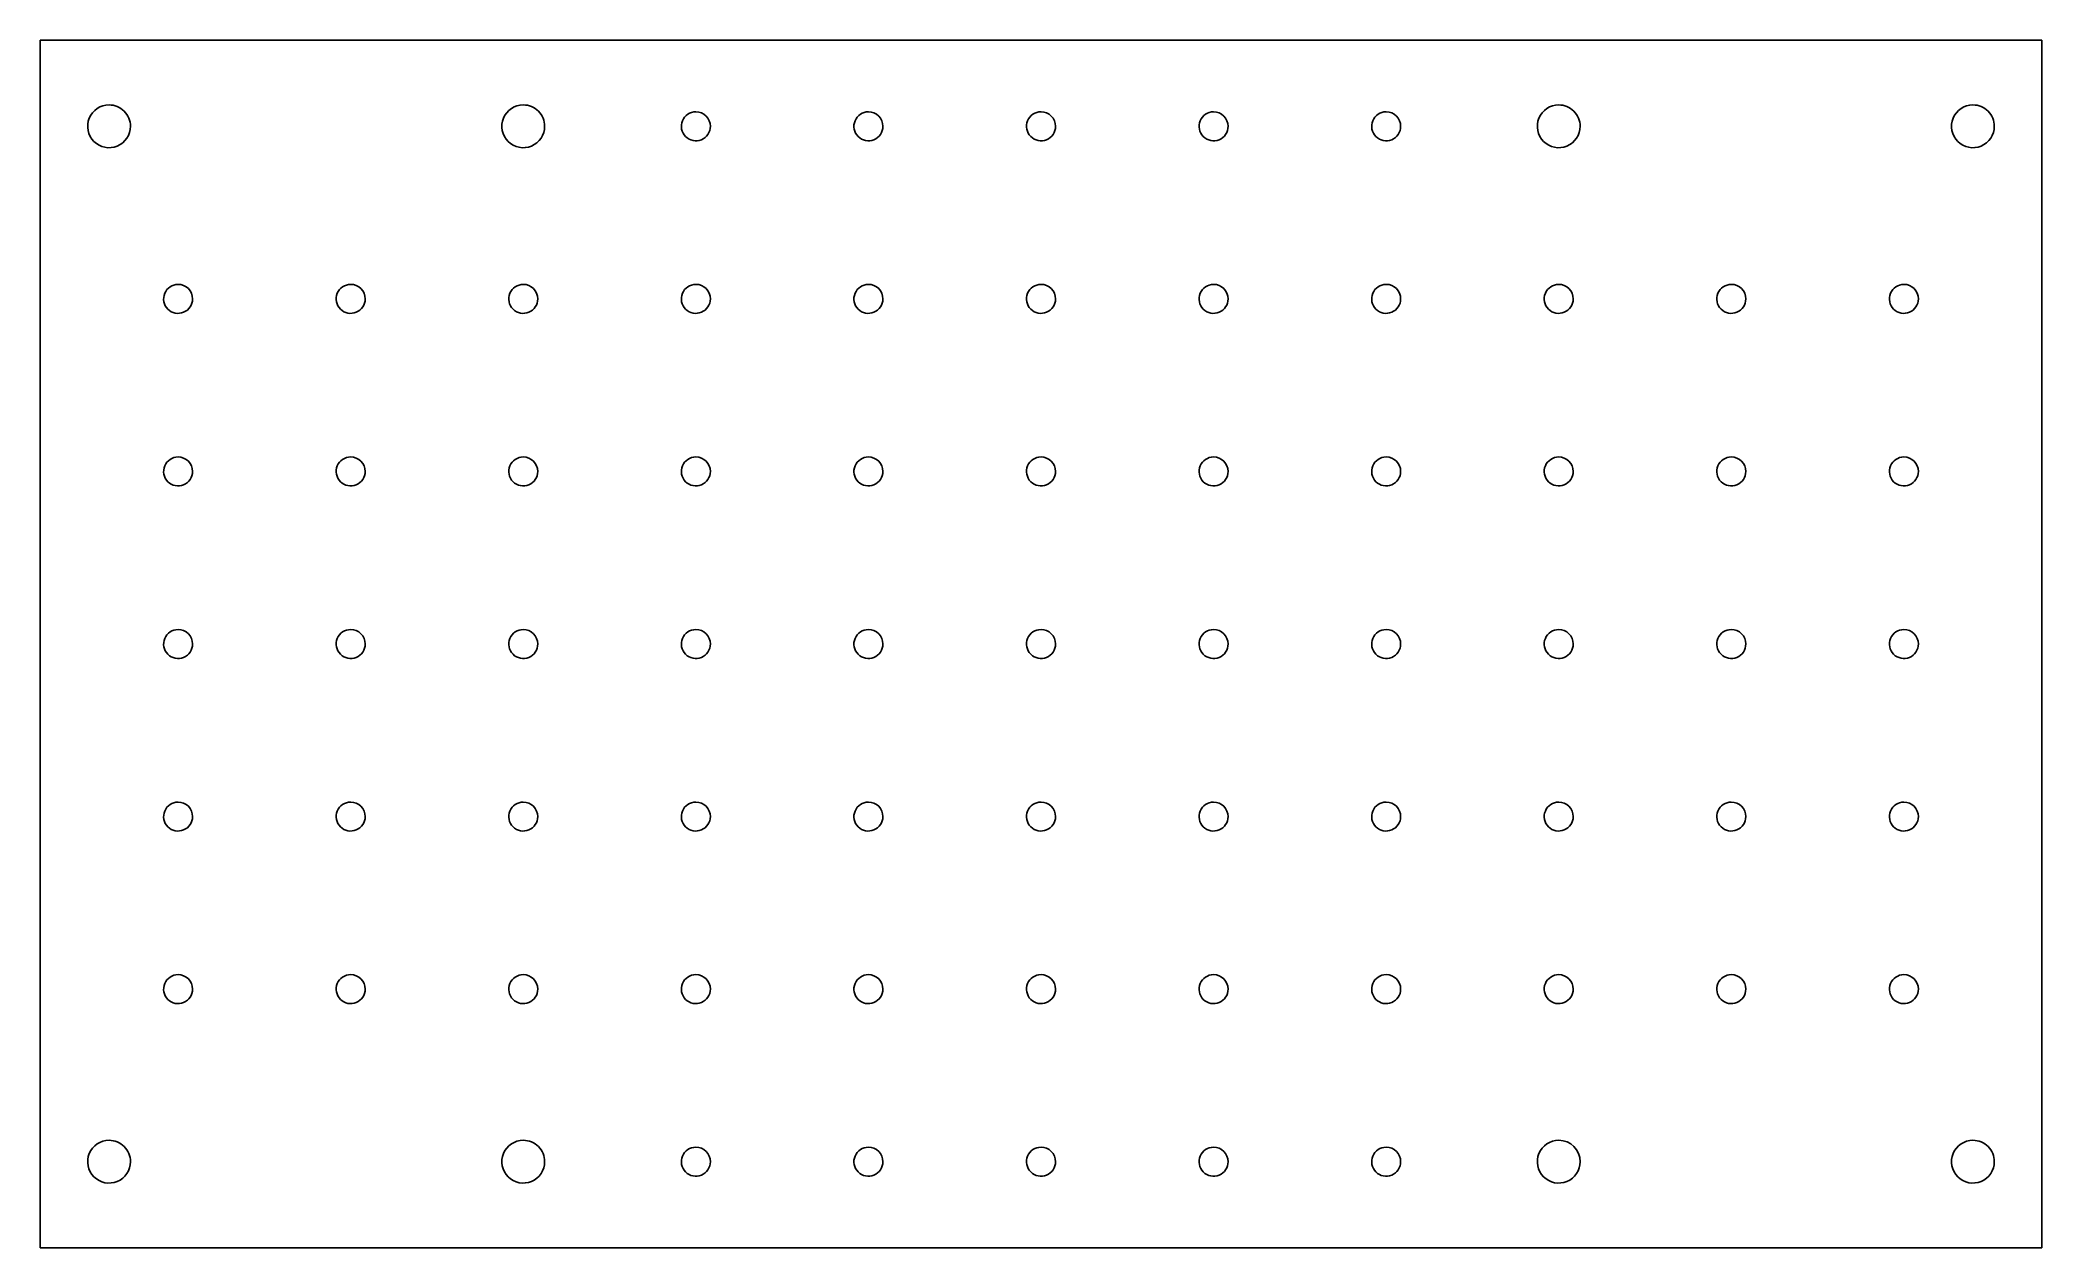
# Model space of a CAD drawing. Extents: x 130 to 420, y 163 to 338.
import ezdxf

# ---------------------------------------------------------------- set-up
doc = ezdxf.new("R2010")
doc.units = 0
doc.layers.add('Decoupe_Ver._4', color=7, linetype='CONTINUOUS')

msp = doc.modelspace()

# ---------------------------------------------------------------- linework, layer by layer
at = {"layer": 'Decoupe_Ver._4', "color": 5}
for p, q in [((130.199997, 337.699983), (420.199992, 337.699983)), ((130.199997, 162.699987), (130.199997, 337.699983)), ((420.199992, 337.699983), (420.199992, 162.699987)), ((420.199992, 162.699987), (130.199997, 162.699987))]:
    msp.add_line(p, q, dxfattribs=at)
at = {"layer": 'Decoupe_Ver._4', "color": 1}
for p, q in [((140.199997, 328.299984), (140.199997, 328.299984)), ((200.199996, 328.299984), (200.199996, 328.299984)), ((350.199973, 328.299984), (350.199973, 328.299984)), ((410.199962, 328.299984), (410.199962, 328.299984)), ((225.199995, 327.299983), (225.199995, 327.299983)), ((250.199995, 327.299983), (250.199995, 327.299983)), ((275.199995, 327.299983), (275.199995, 327.299983)), ((300.199994, 327.299983), (300.199994, 327.299983)), ((325.199974, 327.299983), (325.199974, 327.299983)), ((150.199997, 302.299984), (150.199997, 302.299984)), ((175.199996, 302.299984), (175.199996, 302.299984)), ((200.199996, 302.299984), (200.199996, 302.299984)), ((225.199999, 302.299984), (225.199999, 302.299984)), ((250.199995, 302.299984), (250.199995, 302.299984)), ((275.199995, 302.299984), (275.199995, 302.299984)), ((300.199994, 302.299984), (300.199994, 302.299984)), ((325.199974, 302.299984), (325.199974, 302.299984)), ((350.199973, 302.299984), (350.199973, 302.299984)), ((375.200013, 302.299984), (375.200013, 302.299984)), ((400.200012, 302.299984), (400.200012, 302.299984)), ((150.199995, 277.299984), (150.199995, 277.299984)), ((175.199995, 277.299984), (175.199995, 277.299984)), ((200.199994, 277.299984), (200.199994, 277.299984)), ((225.199999, 277.299984), (225.199999, 277.299984)), ((250.199995, 277.299984), (250.199995, 277.299984)), ((275.199995, 277.299984), (275.199995, 277.299984)), ((300.199994, 277.299984), (300.199994, 277.299984)), ((325.199974, 277.299984), (325.199974, 277.299984)), ((350.199973, 277.299984), (350.199973, 277.299984)), ((375.200013, 277.299984), (375.200013, 277.299984)), ((400.200012, 277.299984), (400.200012, 277.299984)), ((150.199995, 252.299985), (150.199995, 252.299985)), ((175.199995, 252.299985), (175.199995, 252.299985)), ((200.199994, 252.299985), (200.199994, 252.299985)), ((225.199995, 252.299985), (225.199995, 252.299985)), ((250.199995, 252.299985), (250.199995, 252.299985)), ((275.199995, 252.299985), (275.199995, 252.299985)), ((300.199994, 252.299985), (300.199994, 252.299985)), ((325.199974, 252.299985), (325.199974, 252.299985)), ((350.199973, 252.299985), (350.199973, 252.299985)), ((375.200013, 252.299985), (375.200013, 252.299985)), ((400.200012, 252.299985), (400.200012, 252.299985)), ((150.199997, 227.299985), (150.199997, 227.299985)), ((175.199995, 227.299985), (175.199995, 227.299985)), ((200.199994, 227.299985), (200.199994, 227.299985)), ((225.199995, 227.299985), (225.199995, 227.299985)), ((250.199995, 227.299985), (250.199995, 227.299985)), ((275.199995, 227.299985), (275.199995, 227.299985)), ((300.199994, 227.299985), (300.199994, 227.299985)), ((325.199974, 227.299985), (325.199974, 227.299985)), ((350.199973, 227.299985), (350.199973, 227.299985)), ((375.200013, 227.299985), (375.200013, 227.299985)), ((400.200012, 227.299985), (400.200012, 227.299985)), ((150.199999, 202.299986), (150.199999, 202.299986)), ((175.199999, 202.299986), (175.199999, 202.299986)), ((200.199998, 202.299986), (200.199998, 202.299986)), ((225.199999, 202.299986), (225.199999, 202.299986)), ((250.199995, 202.299986), (250.199995, 202.299986)), ((275.199995, 202.299986), (275.199995, 202.299986)), ((300.199994, 202.299986), (300.199994, 202.299986)), ((325.199974, 202.299986), (325.199974, 202.299986)), ((350.199973, 202.299986), (350.199973, 202.299986)), ((375.200013, 202.299986), (375.200013, 202.299986)), ((400.200012, 202.299986), (400.200012, 202.299986)), ((140.199997, 178.299987), (140.199997, 178.299987)), ((200.199998, 178.299987), (200.199998, 178.299987)), ((225.199999, 177.299986), (225.199999, 177.299986)), ((250.199995, 177.299986), (250.199995, 177.299986)), ((275.199995, 177.299986), (275.199995, 177.299986)), ((300.199994, 177.299986), (300.199994, 177.299986)), ((325.199974, 177.299986), (325.199974, 177.299986)), ((350.199993, 178.299987), (350.199993, 178.299987)), ((410.199992, 178.299987), (410.199992, 178.299987))]:
    msp.add_line(p, q, dxfattribs=at)
for points in [[(140.199997, 328.299984), (138.946164, 328.299984), (137.815791, 327.544693), (137.33597, 326.386302)], [(142.392029, 327.392015), (141.810666, 327.973378), (141.022168, 328.299984), (140.199997, 328.299984)], [(200.199996, 328.299984), (198.946163, 328.299984), (197.81579, 327.544693), (197.335969, 326.386302)], [(202.392027, 327.392015), (201.810665, 327.973378), (201.022167, 328.299984), (200.199996, 328.299984)], [(350.199973, 328.299984), (348.94614, 328.299984), (347.815767, 327.544693), (347.335946, 326.386302)], [(352.392004, 327.392015), (351.810642, 327.973378), (351.022144, 328.299984), (350.199973, 328.299984)], [(410.199962, 328.299984), (408.946129, 328.299984), (407.815756, 327.544693), (407.335935, 326.386302)], [(412.391993, 327.392015), (411.81063, 327.973378), (411.022133, 328.299984), (410.199962, 328.299984)], [(137.33597, 326.386302), (136.856149, 325.227912), (137.121372, 323.894546), (138.007966, 323.007952)], [(141.386316, 322.335956), (142.544707, 322.815778), (143.299998, 323.94615), (143.299998, 325.199984)], [(143.299998, 325.199984), (143.299998, 326.022155), (142.973391, 326.810652), (142.392029, 327.392015)], [(197.335969, 326.386302), (196.856148, 325.227912), (197.121371, 323.894546), (198.007965, 323.007952)], [(201.386315, 322.335956), (202.544706, 322.815778), (203.299997, 323.94615), (203.299997, 325.199984)], [(203.299997, 325.199984), (203.299997, 326.022155), (202.97339, 326.810652), (202.392027, 327.392015)], [(223.259849, 326.003619), (222.934809, 325.218902), (223.114476, 324.315655), (223.715071, 323.715059)], [(225.199995, 327.299983), (224.350625, 327.299983), (223.584889, 326.788335), (223.259849, 326.003619)], [(226.68492, 326.684908), (226.291093, 327.078734), (225.75695, 327.299983), (225.199995, 327.299983)], [(226.003631, 323.259837), (226.788347, 323.584877), (227.299995, 324.350613), (227.299995, 325.199984)], [(227.299995, 325.199984), (227.299995, 325.756938), (227.078746, 326.291081), (226.68492, 326.684908)], [(248.259848, 326.003619), (247.934808, 325.218902), (248.114475, 324.315655), (248.715071, 323.715059)], [(250.199995, 327.299983), (249.350624, 327.299983), (248.584888, 326.788335), (248.259848, 326.003619)], [(251.684919, 326.684908), (251.291093, 327.078734), (250.75695, 327.299983), (250.199995, 327.299983)], [(251.00363, 323.259837), (251.788346, 323.584877), (252.299995, 324.350613), (252.299995, 325.199984)], [(252.299995, 325.199984), (252.299995, 325.756938), (252.078746, 326.291081), (251.684919, 326.684908)], [(273.259848, 326.003619), (272.934808, 325.218902), (273.114475, 324.315655), (273.71507, 323.715059)], [(275.199995, 327.299983), (274.350624, 327.299983), (273.584888, 326.788335), (273.259848, 326.003619)], [(276.684919, 326.684908), (276.291092, 327.078734), (275.756949, 327.299983), (275.199995, 327.299983)], [(276.00363, 323.259837), (276.788346, 323.584877), (277.299994, 324.350613), (277.299994, 325.199984)], [(277.299994, 325.199984), (277.299994, 325.756938), (277.078745, 326.291081), (276.684919, 326.684908)], [(298.259847, 326.003619), (297.934807, 325.218902), (298.114474, 324.315655), (298.71507, 323.715059)], [(300.199994, 327.299983), (299.350623, 327.299983), (298.584887, 326.788335), (298.259847, 326.003619)], [(301.684918, 326.684908), (301.291092, 327.078734), (300.756949, 327.299983), (300.199994, 327.299983)], [(301.003629, 323.259837), (301.788345, 323.584877), (302.299994, 324.350613), (302.299994, 325.199984)], [(302.299994, 325.199984), (302.299994, 325.756938), (302.078745, 326.291081), (301.684918, 326.684908)], [(323.259827, 326.003619), (322.934787, 325.218902), (323.114454, 324.315655), (323.715049, 323.715059)], [(325.199974, 327.299983), (324.350603, 327.299983), (323.584867, 326.788335), (323.259827, 326.003619)], [(326.684898, 326.684908), (326.291071, 327.078734), (325.756928, 327.299983), (325.199974, 327.299983)], [(326.003609, 323.259837), (326.788325, 323.584877), (327.299973, 324.350613), (327.299973, 325.199984)], [(327.299973, 325.199984), (327.299973, 325.756938), (327.078724, 326.291081), (326.684898, 326.684908)], [(347.335946, 326.386302), (346.856125, 325.227912), (347.121348, 323.894546), (348.007942, 323.007952)], [(351.386292, 322.335956), (352.544683, 322.815778), (353.299974, 323.94615), (353.299974, 325.199984)], [(353.299974, 325.199984), (353.299974, 326.022155), (352.973367, 326.810652), (352.392004, 327.392015)], [(407.335935, 326.386302), (406.856114, 325.227912), (407.121336, 323.894546), (408.00793, 323.007952)], [(411.386281, 322.335956), (412.544671, 322.815778), (413.299962, 323.94615), (413.299962, 325.199984)], [(413.299962, 325.199984), (413.299962, 326.022155), (412.973356, 326.810652), (412.391993, 327.392015)], [(138.007966, 323.007952), (138.89456, 322.121358), (140.227925, 321.856135), (141.386316, 322.335956)], [(198.007965, 323.007952), (198.894559, 322.121358), (200.227924, 321.856135), (201.386315, 322.335956)], [(223.715071, 323.715059), (224.315667, 323.114464), (225.218914, 322.934797), (226.003631, 323.259837)], [(248.715071, 323.715059), (249.315667, 323.114464), (250.218914, 322.934797), (251.00363, 323.259837)], [(273.71507, 323.715059), (274.315666, 323.114464), (275.218913, 322.934797), (276.00363, 323.259837)], [(298.71507, 323.715059), (299.315666, 323.114464), (300.218913, 322.934797), (301.003629, 323.259837)], [(323.715049, 323.715059), (324.315645, 323.114464), (325.218892, 322.934797), (326.003609, 323.259837)], [(348.007942, 323.007952), (348.894536, 322.121358), (350.227901, 321.856135), (351.386292, 322.335956)], [(408.00793, 323.007952), (408.894524, 322.121358), (410.22789, 321.856135), (411.386281, 322.335956)], [(150.199997, 302.299984), (149.350626, 302.299984), (148.58489, 301.788335), (148.25985, 301.003619)], [(151.684921, 301.684908), (151.291095, 302.078735), (150.756952, 302.299984), (150.199997, 302.299984)], [(152.299997, 300.199984), (152.299997, 300.756939), (152.078748, 301.291082), (151.684921, 301.684908)], [(175.199996, 302.299984), (174.350626, 302.299984), (173.58489, 301.788335), (173.25985, 301.003619)], [(176.684921, 301.684908), (176.291094, 302.078735), (175.756951, 302.299984), (175.199996, 302.299984)], [(177.299996, 300.199984), (177.299996, 300.756939), (177.078747, 301.291082), (176.684921, 301.684908)], [(200.199996, 302.299984), (199.350625, 302.299984), (198.584889, 301.788335), (198.259849, 301.003619)], [(201.68492, 301.684908), (201.291094, 302.078735), (200.756951, 302.299984), (200.199996, 302.299984)], [(202.299996, 300.199984), (202.299996, 300.756939), (202.078747, 301.291082), (201.68492, 301.684908)], [(225.199999, 302.299984), (224.350629, 302.299984), (223.584893, 301.788335), (223.259853, 301.003619)], [(226.684924, 301.684908), (226.291097, 302.078735), (225.756954, 302.299984), (225.199999, 302.299984)], [(227.299999, 300.199984), (227.299999, 300.756939), (227.07875, 301.291082), (226.684924, 301.684908)], [(250.199995, 302.299984), (249.350624, 302.299984), (248.584888, 301.788335), (248.259848, 301.003619)], [(251.684919, 301.684908), (251.291093, 302.078735), (250.75695, 302.299984), (250.199995, 302.299984)], [(252.299995, 300.199984), (252.299995, 300.756939), (252.078746, 301.291082), (251.684919, 301.684908)], [(275.199995, 302.299984), (274.350624, 302.299984), (273.584888, 301.788335), (273.259848, 301.003619)], [(276.684919, 301.684908), (276.291092, 302.078735), (275.756949, 302.299984), (275.199995, 302.299984)], [(277.299994, 300.199984), (277.299994, 300.756939), (277.078745, 301.291082), (276.684919, 301.684908)], [(300.199994, 302.299984), (299.350623, 302.299984), (298.584887, 301.788335), (298.259847, 301.003619)], [(301.684918, 301.684908), (301.291092, 302.078735), (300.756949, 302.299984), (300.199994, 302.299984)], [(302.299994, 300.199984), (302.299994, 300.756939), (302.078745, 301.291082), (301.684918, 301.684908)], [(325.199974, 302.299984), (324.350603, 302.299984), (323.584867, 301.788335), (323.259827, 301.003619)], [(326.684898, 301.684908), (326.291071, 302.078735), (325.756928, 302.299984), (325.199974, 302.299984)], [(327.299973, 300.199984), (327.299973, 300.756939), (327.078724, 301.291082), (326.684898, 301.684908)], [(350.199973, 302.299984), (349.350602, 302.299984), (348.584866, 301.788335), (348.259826, 301.003619)], [(351.684897, 301.684908), (351.291071, 302.078735), (350.756928, 302.299984), (350.199973, 302.299984)], [(352.299973, 300.199984), (352.299973, 300.756939), (352.078724, 301.291082), (351.684897, 301.684908)], [(375.200013, 302.299984), (374.350642, 302.299984), (373.584906, 301.788335), (373.259866, 301.003619)], [(376.684937, 301.684908), (376.29111, 302.078735), (375.756967, 302.299984), (375.200013, 302.299984)], [(377.300012, 300.199984), (377.300012, 300.756939), (377.078763, 301.291082), (376.684937, 301.684908)], [(400.200012, 302.299984), (399.350641, 302.299984), (398.584905, 301.788335), (398.259865, 301.003619)], [(401.684936, 301.684908), (401.29111, 302.078735), (400.756967, 302.299984), (400.200012, 302.299984)], [(402.300012, 300.199984), (402.300012, 300.756939), (402.078763, 301.291082), (401.684936, 301.684908)], [(148.25985, 301.003619), (147.93481, 300.218903), (148.114477, 299.315656), (148.715073, 298.71506)], [(148.715073, 298.71506), (149.315669, 298.114464), (150.218916, 297.934797), (151.003632, 298.259837)], [(151.003632, 298.259837), (151.788348, 298.584877), (152.299997, 299.350613), (152.299997, 300.199984)], [(173.25985, 301.003619), (172.93481, 300.218903), (173.114477, 299.315656), (173.715072, 298.71506)], [(173.715072, 298.71506), (174.315668, 298.114464), (175.218915, 297.934797), (176.003632, 298.259837)], [(176.003632, 298.259837), (176.788348, 298.584877), (177.299996, 299.350613), (177.299996, 300.199984)], [(198.259849, 301.003619), (197.934809, 300.218903), (198.114476, 299.315656), (198.715072, 298.71506)], [(198.715072, 298.71506), (199.315668, 298.114464), (200.218915, 297.934797), (201.003631, 298.259837)], [(201.003631, 298.259837), (201.788347, 298.584877), (202.299996, 299.350613), (202.299996, 300.199984)], [(223.259853, 301.003619), (222.934813, 300.218903), (223.11448, 299.315656), (223.715075, 298.71506)], [(223.715075, 298.71506), (224.315671, 298.114464), (225.218918, 297.934797), (226.003635, 298.259837)], [(226.003635, 298.259837), (226.788351, 298.584877), (227.299999, 299.350613), (227.299999, 300.199984)], [(248.259848, 301.003619), (247.934808, 300.218903), (248.114475, 299.315656), (248.715071, 298.71506)], [(248.715071, 298.71506), (249.315667, 298.114464), (250.218914, 297.934797), (251.00363, 298.259837)], [(251.00363, 298.259837), (251.788346, 298.584877), (252.299995, 299.350613), (252.299995, 300.199984)], [(273.259848, 301.003619), (272.934808, 300.218903), (273.114475, 299.315656), (273.71507, 298.71506)], [(273.71507, 298.71506), (274.315666, 298.114464), (275.218913, 297.934797), (276.00363, 298.259837)], [(276.00363, 298.259837), (276.788346, 298.584877), (277.299994, 299.350613), (277.299994, 300.199984)], [(298.259847, 301.003619), (297.934807, 300.218903), (298.114474, 299.315656), (298.71507, 298.71506)], [(298.71507, 298.71506), (299.315666, 298.114464), (300.218913, 297.934797), (301.003629, 298.259837)], [(301.003629, 298.259837), (301.788345, 298.584877), (302.299994, 299.350613), (302.299994, 300.199984)], [(323.259827, 301.003619), (322.934787, 300.218903), (323.114454, 299.315656), (323.715049, 298.71506)], [(323.715049, 298.71506), (324.315645, 298.114464), (325.218892, 297.934797), (326.003609, 298.259837)], [(326.003609, 298.259837), (326.788325, 298.584877), (327.299973, 299.350613), (327.299973, 300.199984)], [(348.259826, 301.003619), (347.934786, 300.218903), (348.114453, 299.315656), (348.715049, 298.71506)], [(348.715049, 298.71506), (349.315645, 298.114464), (350.218892, 297.934797), (351.003608, 298.259837)], [(351.003608, 298.259837), (351.788324, 298.584877), (352.299973, 299.350613), (352.299973, 300.199984)], [(373.259866, 301.003619), (372.934826, 300.218903), (373.114493, 299.315656), (373.715088, 298.71506)], [(373.715088, 298.71506), (374.315684, 298.114464), (375.218931, 297.934797), (376.003648, 298.259837)], [(376.003648, 298.259837), (376.788364, 298.584877), (377.300012, 299.350613), (377.300012, 300.199984)], [(398.259865, 301.003619), (397.934825, 300.218903), (398.114492, 299.315656), (398.715088, 298.71506)], [(398.715088, 298.71506), (399.315684, 298.114464), (400.218931, 297.934797), (401.003647, 298.259837)], [(401.003647, 298.259837), (401.788363, 298.584877), (402.300012, 299.350613), (402.300012, 300.199984)], [(148.259848, 276.00362), (147.934808, 275.218903), (148.114475, 274.315656), (148.715071, 273.71506)], [(150.199995, 277.299984), (149.350624, 277.299984), (148.584888, 276.788336), (148.259848, 276.00362)], [(151.684919, 276.684909), (151.291093, 277.078735), (150.75695, 277.299984), (150.199995, 277.299984)], [(152.299995, 275.199985), (152.299995, 275.756939), (152.078746, 276.291082), (151.684919, 276.684909)], [(173.259848, 276.00362), (172.934808, 275.218903), (173.114475, 274.315656), (173.71507, 273.71506)], [(175.199995, 277.299984), (174.350624, 277.299984), (173.584888, 276.788336), (173.259848, 276.00362)], [(176.684919, 276.684909), (176.291092, 277.078735), (175.756949, 277.299984), (175.199995, 277.299984)], [(177.299994, 275.199985), (177.299994, 275.756939), (177.078745, 276.291082), (176.684919, 276.684909)], [(198.259847, 276.00362), (197.934807, 275.218903), (198.114474, 274.315656), (198.71507, 273.71506)], [(200.199994, 277.299984), (199.350623, 277.299984), (198.584887, 276.788336), (198.259847, 276.00362)], [(201.684918, 276.684909), (201.291092, 277.078735), (200.756949, 277.299984), (200.199994, 277.299984)], [(202.299994, 275.199985), (202.299994, 275.756939), (202.078745, 276.291082), (201.684918, 276.684909)], [(223.259853, 276.00362), (222.934813, 275.218903), (223.11448, 274.315656), (223.715075, 273.71506)], [(225.199999, 277.299984), (224.350629, 277.299984), (223.584893, 276.788336), (223.259853, 276.00362)], [(226.684924, 276.684909), (226.291097, 277.078735), (225.756954, 277.299984), (225.199999, 277.299984)], [(227.299999, 275.199985), (227.299999, 275.756939), (227.07875, 276.291082), (226.684924, 276.684909)], [(248.259848, 276.00362), (247.934808, 275.218903), (248.114475, 274.315656), (248.715071, 273.71506)], [(250.199995, 277.299984), (249.350624, 277.299984), (248.584888, 276.788336), (248.259848, 276.00362)], [(251.684919, 276.684909), (251.291093, 277.078735), (250.75695, 277.299984), (250.199995, 277.299984)], [(252.299995, 275.199985), (252.299995, 275.756939), (252.078746, 276.291082), (251.684919, 276.684909)], [(273.259848, 276.00362), (272.934808, 275.218903), (273.114475, 274.315656), (273.71507, 273.71506)], [(275.199995, 277.299984), (274.350624, 277.299984), (273.584888, 276.788336), (273.259848, 276.00362)], [(276.684919, 276.684909), (276.291092, 277.078735), (275.756949, 277.299984), (275.199995, 277.299984)], [(277.299994, 275.199985), (277.299994, 275.756939), (277.078745, 276.291082), (276.684919, 276.684909)], [(298.259847, 276.00362), (297.934807, 275.218903), (298.114474, 274.315656), (298.71507, 273.71506)], [(300.199994, 277.299984), (299.350623, 277.299984), (298.584887, 276.788336), (298.259847, 276.00362)], [(301.684918, 276.684909), (301.291092, 277.078735), (300.756949, 277.299984), (300.199994, 277.299984)], [(302.299994, 275.199985), (302.299994, 275.756939), (302.078745, 276.291082), (301.684918, 276.684909)], [(323.259827, 276.00362), (322.934787, 275.218903), (323.114454, 274.315656), (323.715049, 273.71506)], [(325.199974, 277.299984), (324.350603, 277.299984), (323.584867, 276.788336), (323.259827, 276.00362)], [(326.684898, 276.684909), (326.291071, 277.078735), (325.756928, 277.299984), (325.199974, 277.299984)], [(327.299973, 275.199985), (327.299973, 275.756939), (327.078724, 276.291082), (326.684898, 276.684909)], [(348.259826, 276.00362), (347.934786, 275.218903), (348.114453, 274.315656), (348.715049, 273.71506)], [(350.199973, 277.299984), (349.350602, 277.299984), (348.584866, 276.788336), (348.259826, 276.00362)], [(351.684897, 276.684909), (351.291071, 277.078735), (350.756928, 277.299984), (350.199973, 277.299984)], [(352.299973, 275.199985), (352.299973, 275.756939), (352.078724, 276.291082), (351.684897, 276.684909)], [(373.259866, 276.00362), (372.934826, 275.218903), (373.114493, 274.315656), (373.715088, 273.71506)], [(375.200013, 277.299984), (374.350642, 277.299984), (373.584906, 276.788336), (373.259866, 276.00362)], [(376.684937, 276.684909), (376.29111, 277.078735), (375.756967, 277.299984), (375.200013, 277.299984)], [(377.300012, 275.199985), (377.300012, 275.756939), (377.078763, 276.291082), (376.684937, 276.684909)], [(398.259865, 276.00362), (397.934825, 275.218903), (398.114492, 274.315656), (398.715088, 273.71506)], [(400.200012, 277.299984), (399.350641, 277.299984), (398.584905, 276.788336), (398.259865, 276.00362)], [(401.684936, 276.684909), (401.29111, 277.078735), (400.756967, 277.299984), (400.200012, 277.299984)], [(402.300012, 275.199985), (402.300012, 275.756939), (402.078763, 276.291082), (401.684936, 276.684909)], [(148.715071, 273.71506), (149.315667, 273.114465), (150.218914, 272.934798), (151.00363, 273.259838)], [(151.00363, 273.259838), (151.788346, 273.584878), (152.299995, 274.350614), (152.299995, 275.199985)], [(173.71507, 273.71506), (174.315666, 273.114465), (175.218914, 272.934798), (176.00363, 273.259838)], [(176.00363, 273.259838), (176.788346, 273.584878), (177.299994, 274.350614), (177.299994, 275.199985)], [(198.71507, 273.71506), (199.315666, 273.114465), (200.218913, 272.934798), (201.003629, 273.259838)], [(201.003629, 273.259838), (201.788345, 273.584878), (202.299994, 274.350614), (202.299994, 275.199985)], [(223.715075, 273.71506), (224.315671, 273.114465), (225.218918, 272.934798), (226.003635, 273.259838)], [(226.003635, 273.259838), (226.788351, 273.584878), (227.299999, 274.350614), (227.299999, 275.199985)], [(248.715071, 273.71506), (249.315667, 273.114465), (250.218914, 272.934798), (251.00363, 273.259838)], [(251.00363, 273.259838), (251.788346, 273.584878), (252.299995, 274.350614), (252.299995, 275.199985)], [(273.71507, 273.71506), (274.315666, 273.114465), (275.218913, 272.934798), (276.00363, 273.259838)], [(276.00363, 273.259838), (276.788346, 273.584878), (277.299994, 274.350614), (277.299994, 275.199985)], [(298.71507, 273.71506), (299.315666, 273.114465), (300.218913, 272.934798), (301.003629, 273.259838)], [(301.003629, 273.259838), (301.788345, 273.584878), (302.299994, 274.350614), (302.299994, 275.199985)], [(323.715049, 273.71506), (324.315645, 273.114465), (325.218892, 272.934798), (326.003609, 273.259838)], [(326.003609, 273.259838), (326.788325, 273.584878), (327.299973, 274.350614), (327.299973, 275.199985)], [(348.715049, 273.71506), (349.315645, 273.114465), (350.218892, 272.934798), (351.003608, 273.259838)], [(351.003608, 273.259838), (351.788324, 273.584878), (352.299973, 274.350614), (352.299973, 275.199985)], [(373.715088, 273.71506), (374.315684, 273.114465), (375.218931, 272.934798), (376.003648, 273.259838)], [(376.003648, 273.259838), (376.788364, 273.584878), (377.300012, 274.350614), (377.300012, 275.199985)], [(398.715088, 273.71506), (399.315684, 273.114465), (400.218931, 272.934798), (401.003647, 273.259838)], [(401.003647, 273.259838), (401.788363, 273.584878), (402.300012, 274.350614), (402.300012, 275.199985)], [(148.259848, 251.00362), (147.934808, 250.218904), (148.114475, 249.315657), (148.715071, 248.715061)], [(150.199995, 252.299985), (149.350624, 252.299985), (148.584888, 251.788336), (148.259848, 251.00362)], [(151.684919, 251.684909), (151.291093, 252.078736), (150.75695, 252.299985), (150.199995, 252.299985)], [(151.00363, 248.259838), (151.788346, 248.584878), (152.299995, 249.350614), (152.299995, 250.199985)], [(152.299995, 250.199985), (152.299995, 250.75694), (152.078746, 251.291083), (151.684919, 251.684909)], [(173.259848, 251.00362), (172.934808, 250.218904), (173.114475, 249.315657), (173.715071, 248.715061)], [(175.199995, 252.299985), (174.350625, 252.299985), (173.584888, 251.788336), (173.259848, 251.00362)], [(176.684919, 251.684909), (176.291093, 252.078736), (175.75695, 252.299985), (175.199995, 252.299985)], [(176.00363, 248.259838), (176.788347, 248.584878), (177.299995, 249.350614), (177.299995, 250.199985)], [(177.299995, 250.199985), (177.299995, 250.75694), (177.078746, 251.291083), (176.684919, 251.684909)], [(198.259847, 251.00362), (197.934807, 250.218904), (198.114474, 249.315657), (198.71507, 248.715061)], [(200.199994, 252.299985), (199.350623, 252.299985), (198.584887, 251.788336), (198.259847, 251.00362)], [(201.684918, 251.684909), (201.291092, 252.078736), (200.756949, 252.299985), (200.199994, 252.299985)], [(201.003629, 248.259838), (201.788345, 248.584878), (202.299994, 249.350614), (202.299994, 250.199985)], [(202.299994, 250.199985), (202.299994, 250.75694), (202.078745, 251.291083), (201.684918, 251.684909)], [(223.259849, 251.00362), (222.934809, 250.218904), (223.114476, 249.315657), (223.715071, 248.715061)], [(225.199995, 252.299985), (224.350625, 252.299985), (223.584889, 251.788336), (223.259849, 251.00362)], [(226.68492, 251.684909), (226.291093, 252.078736), (225.75695, 252.299985), (225.199995, 252.299985)], [(226.003631, 248.259838), (226.788347, 248.584878), (227.299995, 249.350614), (227.299995, 250.199985)], [(227.299995, 250.199985), (227.299995, 250.75694), (227.078746, 251.291083), (226.68492, 251.684909)], [(248.259848, 251.00362), (247.934808, 250.218904), (248.114475, 249.315657), (248.715071, 248.715061)], [(250.199995, 252.299985), (249.350624, 252.299985), (248.584888, 251.788336), (248.259848, 251.00362)], [(251.684919, 251.684909), (251.291093, 252.078736), (250.75695, 252.299985), (250.199995, 252.299985)], [(251.00363, 248.259838), (251.788346, 248.584878), (252.299995, 249.350614), (252.299995, 250.199985)], [(252.299995, 250.199985), (252.299995, 250.75694), (252.078746, 251.291083), (251.684919, 251.684909)], [(273.259848, 251.00362), (272.934808, 250.218904), (273.114475, 249.315657), (273.71507, 248.715061)], [(275.199995, 252.299985), (274.350624, 252.299985), (273.584888, 251.788336), (273.259848, 251.00362)], [(276.684919, 251.684909), (276.291092, 252.078736), (275.756949, 252.299985), (275.199995, 252.299985)], [(276.00363, 248.259838), (276.788346, 248.584878), (277.299994, 249.350614), (277.299994, 250.199985)], [(277.299994, 250.199985), (277.299994, 250.75694), (277.078745, 251.291083), (276.684919, 251.684909)], [(298.259847, 251.00362), (297.934807, 250.218904), (298.114474, 249.315657), (298.71507, 248.715061)], [(300.199994, 252.299985), (299.350623, 252.299985), (298.584887, 251.788336), (298.259847, 251.00362)], [(301.684918, 251.684909), (301.291092, 252.078736), (300.756949, 252.299985), (300.199994, 252.299985)], [(301.003629, 248.259838), (301.788345, 248.584878), (302.299994, 249.350614), (302.299994, 250.199985)], [(302.299994, 250.199985), (302.299994, 250.75694), (302.078745, 251.291083), (301.684918, 251.684909)], [(323.259827, 251.00362), (322.934787, 250.218904), (323.114454, 249.315657), (323.715049, 248.715061)], [(325.199974, 252.299985), (324.350603, 252.299985), (323.584867, 251.788336), (323.259827, 251.00362)], [(326.684898, 251.684909), (326.291071, 252.078736), (325.756928, 252.299985), (325.199974, 252.299985)], [(326.003609, 248.259838), (326.788325, 248.584878), (327.299973, 249.350614), (327.299973, 250.199985)], [(327.299973, 250.199985), (327.299973, 250.75694), (327.078724, 251.291083), (326.684898, 251.684909)], [(348.259826, 251.00362), (347.934786, 250.218904), (348.114453, 249.315657), (348.715049, 248.715061)], [(350.199973, 252.299985), (349.350602, 252.299985), (348.584866, 251.788336), (348.259826, 251.00362)], [(351.684897, 251.684909), (351.291071, 252.078736), (350.756928, 252.299985), (350.199973, 252.299985)], [(351.003608, 248.259838), (351.788324, 248.584878), (352.299973, 249.350614), (352.299973, 250.199985)], [(352.299973, 250.199985), (352.299973, 250.75694), (352.078724, 251.291083), (351.684897, 251.684909)], [(373.259866, 251.00362), (372.934826, 250.218904), (373.114493, 249.315657), (373.715088, 248.715061)], [(375.200013, 252.299985), (374.350642, 252.299985), (373.584906, 251.788336), (373.259866, 251.00362)], [(376.684937, 251.684909), (376.29111, 252.078736), (375.756967, 252.299985), (375.200013, 252.299985)], [(376.003648, 248.259838), (376.788364, 248.584878), (377.300012, 249.350614), (377.300012, 250.199985)], [(377.300012, 250.199985), (377.300012, 250.75694), (377.078763, 251.291083), (376.684937, 251.684909)], [(398.259865, 251.00362), (397.934825, 250.218904), (398.114492, 249.315657), (398.715088, 248.715061)], [(400.200012, 252.299985), (399.350641, 252.299985), (398.584905, 251.788336), (398.259865, 251.00362)], [(401.684936, 251.684909), (401.29111, 252.078736), (400.756967, 252.299985), (400.200012, 252.299985)], [(401.003647, 248.259838), (401.788363, 248.584878), (402.300012, 249.350614), (402.300012, 250.199985)], [(402.300012, 250.199985), (402.300012, 250.75694), (402.078763, 251.291083), (401.684936, 251.684909)], [(148.715071, 248.715061), (149.315667, 248.114465), (150.218914, 247.934798), (151.00363, 248.259838)], [(173.715071, 248.715061), (174.315667, 248.114465), (175.218914, 247.934798), (176.00363, 248.259838)], [(198.71507, 248.715061), (199.315666, 248.114465), (200.218913, 247.934798), (201.003629, 248.259838)], [(223.715071, 248.715061), (224.315667, 248.114465), (225.218914, 247.934798), (226.003631, 248.259838)], [(248.715071, 248.715061), (249.315667, 248.114465), (250.218914, 247.934798), (251.00363, 248.259838)], [(273.71507, 248.715061), (274.315666, 248.114465), (275.218913, 247.934798), (276.00363, 248.259838)], [(298.71507, 248.715061), (299.315666, 248.114465), (300.218913, 247.934798), (301.003629, 248.259838)], [(323.715049, 248.715061), (324.315645, 248.114465), (325.218892, 247.934798), (326.003609, 248.259838)], [(348.715049, 248.715061), (349.315645, 248.114465), (350.218892, 247.934798), (351.003608, 248.259838)], [(373.715088, 248.715061), (374.315684, 248.114465), (375.218931, 247.934798), (376.003648, 248.259838)], [(398.715088, 248.715061), (399.315684, 248.114465), (400.218931, 247.934798), (401.003647, 248.259838)], [(150.199997, 227.299985), (149.350626, 227.299985), (148.58489, 226.788337), (148.25985, 226.003621)], [(151.684921, 226.68491), (151.291095, 227.078736), (150.756952, 227.299985), (150.199997, 227.299985)], [(152.299997, 225.199985), (152.299997, 225.75694), (152.078748, 226.291083), (151.684921, 226.68491)], [(175.199995, 227.299985), (174.350624, 227.299985), (173.584888, 226.788337), (173.259848, 226.003621)], [(176.684919, 226.68491), (176.291092, 227.078736), (175.756949, 227.299985), (175.199995, 227.299985)], [(177.299994, 225.199985), (177.299994, 225.75694), (177.078745, 226.291083), (176.684919, 226.68491)], [(200.199994, 227.299985), (199.350623, 227.299985), (198.584887, 226.788337), (198.259847, 226.003621)], [(201.684918, 226.68491), (201.291092, 227.078736), (200.756949, 227.299985), (200.199994, 227.299985)], [(202.299994, 225.199985), (202.299994, 225.75694), (202.078745, 226.291083), (201.684918, 226.68491)], [(225.199995, 227.299985), (224.350625, 227.299985), (223.584889, 226.788337), (223.259849, 226.003621)], [(226.68492, 226.68491), (226.291093, 227.078736), (225.75695, 227.299985), (225.199995, 227.299985)], [(227.299995, 225.199985), (227.299995, 225.75694), (227.078746, 226.291083), (226.68492, 226.68491)], [(250.199995, 227.299985), (249.350624, 227.299985), (248.584888, 226.788337), (248.259848, 226.003621)], [(251.684919, 226.68491), (251.291093, 227.078736), (250.75695, 227.299985), (250.199995, 227.299985)], [(252.299995, 225.199985), (252.299995, 225.75694), (252.078746, 226.291083), (251.684919, 226.68491)], [(275.199995, 227.299985), (274.350624, 227.299985), (273.584888, 226.788337), (273.259848, 226.003621)], [(276.684919, 226.68491), (276.291092, 227.078736), (275.756949, 227.299985), (275.199995, 227.299985)], [(277.299994, 225.199985), (277.299994, 225.75694), (277.078745, 226.291083), (276.684919, 226.68491)], [(300.199994, 227.299985), (299.350623, 227.299985), (298.584887, 226.788337), (298.259847, 226.003621)], [(301.684918, 226.68491), (301.291092, 227.078736), (300.756949, 227.299985), (300.199994, 227.299985)], [(302.299994, 225.199985), (302.299994, 225.75694), (302.078745, 226.291083), (301.684918, 226.68491)], [(325.199974, 227.299985), (324.350603, 227.299985), (323.584867, 226.788337), (323.259827, 226.003621)], [(326.684898, 226.68491), (326.291071, 227.078736), (325.756928, 227.299985), (325.199974, 227.299985)], [(327.299973, 225.199985), (327.299973, 225.75694), (327.078724, 226.291083), (326.684898, 226.68491)], [(350.199973, 227.299985), (349.350602, 227.299985), (348.584866, 226.788337), (348.259826, 226.003621)], [(351.684897, 226.68491), (351.291071, 227.078736), (350.756928, 227.299985), (350.199973, 227.299985)], [(352.299973, 225.199985), (352.299973, 225.75694), (352.078724, 226.291083), (351.684897, 226.68491)], [(375.200013, 227.299985), (374.350642, 227.299985), (373.584906, 226.788337), (373.259866, 226.003621)], [(376.684937, 226.68491), (376.29111, 227.078736), (375.756967, 227.299985), (375.200013, 227.299985)], [(377.300012, 225.199985), (377.300012, 225.75694), (377.078763, 226.291083), (376.684937, 226.68491)], [(400.200012, 227.299985), (399.350641, 227.299985), (398.584905, 226.788337), (398.259865, 226.003621)], [(401.684936, 226.68491), (401.29111, 227.078736), (400.756967, 227.299985), (400.200012, 227.299985)], [(402.300012, 225.199985), (402.300012, 225.75694), (402.078763, 226.291083), (401.684936, 226.68491)], [(148.25985, 226.003621), (147.93481, 225.218904), (148.114477, 224.315657), (148.715073, 223.715061)], [(148.715073, 223.715061), (149.315669, 223.114466), (150.218916, 222.934799), (151.003632, 223.259839)], [(151.003632, 223.259839), (151.788348, 223.584879), (152.299997, 224.350615), (152.299997, 225.199985)], [(173.259848, 226.003621), (172.934808, 225.218904), (173.114475, 224.315657), (173.71507, 223.715061)], [(173.71507, 223.715061), (174.315666, 223.114466), (175.218914, 222.934799), (176.00363, 223.259839)], [(176.00363, 223.259839), (176.788346, 223.584879), (177.299994, 224.350615), (177.299994, 225.199985)], [(198.259847, 226.003621), (197.934807, 225.218904), (198.114474, 224.315657), (198.71507, 223.715061)], [(198.71507, 223.715061), (199.315666, 223.114466), (200.218913, 222.934799), (201.003629, 223.259839)], [(201.003629, 223.259839), (201.788345, 223.584879), (202.299994, 224.350615), (202.299994, 225.199985)], [(223.259849, 226.003621), (222.934809, 225.218904), (223.114476, 224.315657), (223.715071, 223.715061)], [(223.715071, 223.715061), (224.315667, 223.114466), (225.218914, 222.934799), (226.003631, 223.259839)], [(226.003631, 223.259839), (226.788347, 223.584879), (227.299995, 224.350615), (227.299995, 225.199985)], [(248.259848, 226.003621), (247.934808, 225.218904), (248.114475, 224.315657), (248.715071, 223.715061)], [(248.715071, 223.715061), (249.315667, 223.114466), (250.218914, 222.934799), (251.00363, 223.259839)], [(251.00363, 223.259839), (251.788346, 223.584879), (252.299995, 224.350615), (252.299995, 225.199985)], [(273.259848, 226.003621), (272.934808, 225.218904), (273.114475, 224.315657), (273.71507, 223.715061)], [(273.71507, 223.715061), (274.315666, 223.114466), (275.218913, 222.934799), (276.00363, 223.259839)], [(276.00363, 223.259839), (276.788346, 223.584879), (277.299994, 224.350615), (277.299994, 225.199985)], [(298.259847, 226.003621), (297.934807, 225.218904), (298.114474, 224.315657), (298.71507, 223.715061)], [(298.71507, 223.715061), (299.315666, 223.114466), (300.218913, 222.934799), (301.003629, 223.259839)], [(301.003629, 223.259839), (301.788345, 223.584879), (302.299994, 224.350615), (302.299994, 225.199985)], [(323.259827, 226.003621), (322.934787, 225.218904), (323.114454, 224.315657), (323.715049, 223.715061)], [(323.715049, 223.715061), (324.315645, 223.114466), (325.218892, 222.934799), (326.003609, 223.259839)], [(326.003609, 223.259839), (326.788325, 223.584879), (327.299973, 224.350615), (327.299973, 225.199985)], [(348.259826, 226.003621), (347.934786, 225.218904), (348.114453, 224.315657), (348.715049, 223.715061)], [(348.715049, 223.715061), (349.315645, 223.114466), (350.218892, 222.934799), (351.003608, 223.259839)], [(351.003608, 223.259839), (351.788324, 223.584879), (352.299973, 224.350615), (352.299973, 225.199985)], [(373.259866, 226.003621), (372.934826, 225.218904), (373.114493, 224.315657), (373.715088, 223.715061)], [(373.715088, 223.715061), (374.315684, 223.114466), (375.218931, 222.934799), (376.003648, 223.259839)], [(376.003648, 223.259839), (376.788364, 223.584879), (377.300012, 224.350615), (377.300012, 225.199985)], [(398.259865, 226.003621), (397.934825, 225.218904), (398.114492, 224.315657), (398.715088, 223.715061)], [(398.715088, 223.715061), (399.315684, 223.114466), (400.218931, 222.934799), (401.003647, 223.259839)], [(401.003647, 223.259839), (401.788363, 223.584879), (402.300012, 224.350615), (402.300012, 225.199985)], [(148.259852, 201.003621), (147.934812, 200.218905), (148.114479, 199.315658), (148.715075, 198.715062)], [(150.199999, 202.299986), (149.350628, 202.299986), (148.584892, 201.788337), (148.259852, 201.003621)], [(151.684923, 201.68491), (151.291097, 202.078737), (150.756954, 202.299986), (150.199999, 202.299986)], [(151.003634, 198.259839), (151.78835, 198.584879), (152.299999, 199.350615), (152.299999, 200.199986)], [(152.299999, 200.199986), (152.299999, 200.756941), (152.07875, 201.291084), (151.684923, 201.68491)], [(173.259852, 201.003621), (172.934812, 200.218905), (173.114479, 199.315658), (173.715075, 198.715062)], [(175.199999, 202.299986), (174.350628, 202.299986), (173.584892, 201.788337), (173.259852, 201.003621)], [(177.299999, 200.199986), (177.299999, 201.359784), (176.359797, 202.299986), (175.199999, 202.299986)], [(176.003634, 198.259839), (176.78835, 198.584879), (177.299999, 199.350615), (177.299999, 200.199986)], [(198.259851, 201.003621), (197.934811, 200.218905), (198.114478, 199.315658), (198.715074, 198.715062)], [(200.199998, 202.299986), (199.350627, 202.299986), (198.584891, 201.788337), (198.259851, 201.003621)], [(201.684922, 201.68491), (201.291096, 202.078737), (200.756953, 202.299986), (200.199998, 202.299986)], [(201.003633, 198.259839), (201.788349, 198.584879), (202.299998, 199.350615), (202.299998, 200.199986)], [(202.299998, 200.199986), (202.299998, 200.756941), (202.078749, 201.291084), (201.684922, 201.68491)], [(223.259853, 201.003621), (222.934813, 200.218905), (223.11448, 199.315658), (223.715075, 198.715062)], [(225.199999, 202.299986), (224.350629, 202.299986), (223.584893, 201.788337), (223.259853, 201.003621)], [(226.684924, 201.68491), (226.291097, 202.078737), (225.756954, 202.299986), (225.199999, 202.299986)], [(226.003635, 198.259839), (226.788351, 198.584879), (227.299999, 199.350615), (227.299999, 200.199986)], [(227.299999, 200.199986), (227.299999, 200.756941), (227.07875, 201.291084), (226.684924, 201.68491)], [(248.259848, 201.003621), (247.934808, 200.218905), (248.114475, 199.315658), (248.715071, 198.715062)], [(250.199995, 202.299986), (249.350624, 202.299986), (248.584888, 201.788337), (248.259848, 201.003621)], [(251.684919, 201.68491), (251.291093, 202.078737), (250.75695, 202.299986), (250.199995, 202.299986)], [(251.00363, 198.259839), (251.788346, 198.584879), (252.299995, 199.350615), (252.299995, 200.199986)], [(252.299995, 200.199986), (252.299995, 200.756941), (252.078746, 201.291084), (251.684919, 201.68491)], [(273.259848, 201.003621), (272.934808, 200.218905), (273.114475, 199.315658), (273.71507, 198.715062)], [(275.199995, 202.299986), (274.350624, 202.299986), (273.584888, 201.788337), (273.259848, 201.003621)], [(276.684919, 201.68491), (276.291092, 202.078737), (275.756949, 202.299986), (275.199995, 202.299986)], [(276.00363, 198.259839), (276.788346, 198.584879), (277.299994, 199.350615), (277.299994, 200.199986)], [(277.299994, 200.199986), (277.299994, 200.756941), (277.078745, 201.291084), (276.684919, 201.68491)], [(298.259847, 201.003621), (297.934807, 200.218905), (298.114474, 199.315658), (298.71507, 198.715062)], [(300.199994, 202.299986), (299.350623, 202.299986), (298.584887, 201.788337), (298.259847, 201.003621)], [(301.684918, 201.68491), (301.291092, 202.078737), (300.756949, 202.299986), (300.199994, 202.299986)], [(301.003629, 198.259839), (301.788345, 198.584879), (302.299994, 199.350615), (302.299994, 200.199986)], [(302.299994, 200.199986), (302.299994, 200.756941), (302.078745, 201.291084), (301.684918, 201.68491)], [(323.259827, 201.003621), (322.934787, 200.218905), (323.114454, 199.315658), (323.715049, 198.715062)], [(325.199974, 202.299986), (324.350603, 202.299986), (323.584867, 201.788337), (323.259827, 201.003621)], [(326.684898, 201.68491), (326.291071, 202.078737), (325.756928, 202.299986), (325.199974, 202.299986)], [(326.003609, 198.259839), (326.788325, 198.584879), (327.299973, 199.350615), (327.299973, 200.199986)], [(327.299973, 200.199986), (327.299973, 200.756941), (327.078724, 201.291084), (326.684898, 201.68491)], [(348.259826, 201.003621), (347.934786, 200.218905), (348.114453, 199.315658), (348.715049, 198.715062)], [(350.199973, 202.299986), (349.350602, 202.299986), (348.584866, 201.788337), (348.259826, 201.003621)], [(351.684897, 201.68491), (351.291071, 202.078737), (350.756928, 202.299986), (350.199973, 202.299986)], [(351.003608, 198.259839), (351.788324, 198.584879), (352.299973, 199.350615), (352.299973, 200.199986)], [(352.299973, 200.199986), (352.299973, 200.756941), (352.078724, 201.291084), (351.684897, 201.68491)], [(373.259866, 201.003621), (372.934826, 200.218905), (373.114493, 199.315658), (373.715088, 198.715062)], [(375.200013, 202.299986), (374.350642, 202.299986), (373.584906, 201.788337), (373.259866, 201.003621)], [(376.684937, 201.68491), (376.29111, 202.078737), (375.756967, 202.299986), (375.200013, 202.299986)], [(376.003648, 198.259839), (376.788364, 198.584879), (377.300012, 199.350615), (377.300012, 200.199986)], [(377.300012, 200.199986), (377.300012, 200.756941), (377.078763, 201.291084), (376.684937, 201.68491)], [(398.259865, 201.003621), (397.934825, 200.218905), (398.114492, 199.315658), (398.715088, 198.715062)], [(400.200012, 202.299986), (399.350641, 202.299986), (398.584905, 201.788337), (398.259865, 201.003621)], [(401.684936, 201.68491), (401.29111, 202.078737), (400.756967, 202.299986), (400.200012, 202.299986)], [(401.003647, 198.259839), (401.788363, 198.584879), (402.300012, 199.350615), (402.300012, 200.199986)], [(402.300012, 200.199986), (402.300012, 200.756941), (402.078763, 201.291084), (401.684936, 201.68491)], [(148.715075, 198.715062), (149.315671, 198.114466), (150.218918, 197.934799), (151.003634, 198.259839)], [(173.715075, 198.715062), (174.315671, 198.114466), (175.218918, 197.934799), (176.003634, 198.259839)], [(198.715074, 198.715062), (199.31567, 198.114466), (200.218917, 197.934799), (201.003633, 198.259839)], [(223.715075, 198.715062), (224.315671, 198.114466), (225.218918, 197.934799), (226.003635, 198.259839)], [(248.715071, 198.715062), (249.315667, 198.114466), (250.218914, 197.934799), (251.00363, 198.259839)], [(273.71507, 198.715062), (274.315666, 198.114466), (275.218913, 197.934799), (276.00363, 198.259839)], [(298.71507, 198.715062), (299.315666, 198.114466), (300.218913, 197.934799), (301.003629, 198.259839)], [(323.715049, 198.715062), (324.315645, 198.114466), (325.218892, 197.934799), (326.003609, 198.259839)], [(348.715049, 198.715062), (349.315645, 198.114466), (350.218892, 197.934799), (351.003608, 198.259839)], [(373.715088, 198.715062), (374.315684, 198.114466), (375.218931, 197.934799), (376.003648, 198.259839)], [(398.715088, 198.715062), (399.315684, 198.114466), (400.218931, 197.934799), (401.003647, 198.259839)], [(140.199997, 178.299987), (138.946164, 178.299987), (137.815791, 177.544696), (137.33597, 176.386305)], [(142.392029, 177.392018), (141.810666, 177.973381), (141.022168, 178.299987), (140.199997, 178.299987)], [(143.299998, 175.199986), (143.299998, 176.022158), (142.973391, 176.810655), (142.392029, 177.392018)], [(200.199998, 178.299987), (198.946165, 178.299987), (197.815792, 177.544696), (197.335971, 176.386305)], [(202.392029, 177.392018), (201.810667, 177.973381), (201.022169, 178.299987), (200.199998, 178.299987)], [(203.299999, 175.199986), (203.299999, 176.022158), (202.973392, 176.810655), (202.392029, 177.392018)], [(225.199999, 177.299986), (224.350629, 177.299986), (223.584893, 176.788338), (223.259853, 176.003622)], [(226.684924, 176.684911), (226.291097, 177.078737), (225.756954, 177.299986), (225.199999, 177.299986)], [(250.199995, 177.299986), (249.350624, 177.299986), (248.584888, 176.788338), (248.259848, 176.003622)], [(251.684919, 176.684911), (251.291093, 177.078737), (250.75695, 177.299986), (250.199995, 177.299986)], [(275.199995, 177.299986), (274.350624, 177.299986), (273.584888, 176.788338), (273.259848, 176.003622)], [(276.684919, 176.684911), (276.291092, 177.078737), (275.756949, 177.299986), (275.199995, 177.299986)], [(300.199994, 177.299986), (299.350623, 177.299986), (298.584887, 176.788338), (298.259847, 176.003622)], [(301.684918, 176.684911), (301.291092, 177.078737), (300.756949, 177.299986), (300.199994, 177.299986)], [(325.199974, 177.299986), (324.350603, 177.299986), (323.584867, 176.788338), (323.259827, 176.003622)], [(326.684898, 176.684911), (326.291071, 177.078737), (325.756928, 177.299986), (325.199974, 177.299986)], [(350.199993, 178.299987), (348.94616, 178.299987), (347.815787, 177.544696), (347.335966, 176.386305)], [(353.299994, 175.199986), (353.299994, 176.91207), (351.912076, 178.299987), (350.199993, 178.299987)], [(410.199992, 178.299987), (408.946159, 178.299987), (407.815786, 177.544696), (407.335965, 176.386305)], [(412.392023, 177.392018), (411.81066, 177.973381), (411.022163, 178.299987), (410.199992, 178.299987)], [(413.299992, 175.199986), (413.299992, 176.022158), (412.973386, 176.810655), (412.392023, 177.392018)], [(137.33597, 176.386305), (136.856149, 175.227915), (137.121372, 173.894549), (138.007966, 173.007955)], [(141.386316, 172.335959), (142.544707, 172.815781), (143.299998, 173.946153), (143.299998, 175.199986)], [(197.335971, 176.386305), (196.85615, 175.227915), (197.121373, 173.894549), (198.007967, 173.007955)], [(201.386317, 172.335959), (202.544708, 172.815781), (203.299999, 173.946153), (203.299999, 175.199986)], [(223.259853, 176.003622), (222.934813, 175.218905), (223.11448, 174.315658), (223.715075, 173.715062)], [(226.003635, 173.25984), (226.788351, 173.58488), (227.299999, 174.350616), (227.299999, 175.199986)], [(227.299999, 175.199986), (227.299999, 175.756941), (227.07875, 176.291084), (226.684924, 176.684911)], [(248.259848, 176.003622), (247.934808, 175.218905), (248.114475, 174.315658), (248.715071, 173.715062)], [(251.00363, 173.25984), (251.788346, 173.58488), (252.299995, 174.350616), (252.299995, 175.199986)], [(252.299995, 175.199986), (252.299995, 175.756941), (252.078746, 176.291084), (251.684919, 176.684911)], [(273.259848, 176.003622), (272.934808, 175.218905), (273.114475, 174.315658), (273.71507, 173.715062)], [(276.00363, 173.25984), (276.788346, 173.58488), (277.299994, 174.350616), (277.299994, 175.199986)], [(277.299994, 175.199986), (277.299994, 175.756941), (277.078745, 176.291084), (276.684919, 176.684911)], [(298.259847, 176.003622), (297.934807, 175.218905), (298.114474, 174.315658), (298.71507, 173.715062)], [(301.003629, 173.25984), (301.788345, 173.58488), (302.299994, 174.350616), (302.299994, 175.199986)], [(302.299994, 175.199986), (302.299994, 175.756941), (302.078745, 176.291084), (301.684918, 176.684911)], [(323.259827, 176.003622), (322.934787, 175.218905), (323.114454, 174.315658), (323.715049, 173.715062)], [(326.003609, 173.25984), (326.788325, 173.58488), (327.299973, 174.350616), (327.299973, 175.199986)], [(327.299973, 175.199986), (327.299973, 175.756941), (327.078724, 176.291084), (326.684898, 176.684911)], [(347.335966, 176.386305), (346.856145, 175.227915), (347.121368, 173.894549), (348.007962, 173.007955)], [(351.386312, 172.335959), (352.544703, 172.815781), (353.299994, 173.946153), (353.299994, 175.199986)], [(407.335965, 176.386305), (406.856144, 175.227915), (407.121366, 173.894549), (408.00796, 173.007955)], [(411.386311, 172.335959), (412.544701, 172.815781), (413.299992, 173.946153), (413.299992, 175.199986)], [(138.007966, 173.007955), (138.89456, 172.121361), (140.227925, 171.856138), (141.386316, 172.335959)], [(198.007967, 173.007955), (198.894561, 172.121361), (200.227926, 171.856138), (201.386317, 172.335959)], [(223.715075, 173.715062), (224.315671, 173.114467), (225.218918, 172.9348), (226.003635, 173.25984)], [(248.715071, 173.715062), (249.315667, 173.114467), (250.218914, 172.9348), (251.00363, 173.25984)], [(273.71507, 173.715062), (274.315666, 173.114467), (275.218913, 172.9348), (276.00363, 173.25984)], [(298.71507, 173.715062), (299.315666, 173.114467), (300.218913, 172.9348), (301.003629, 173.25984)], [(323.715049, 173.715062), (324.315645, 173.114467), (325.218892, 172.9348), (326.003609, 173.25984)], [(348.007962, 173.007955), (348.894556, 172.121361), (350.227921, 171.856138), (351.386312, 172.335959)], [(408.00796, 173.007955), (408.894554, 172.121361), (410.22792, 171.856138), (411.386311, 172.335959)]]:
    msp.add_open_spline(points, degree=3, dxfattribs=at)

doc.saveas('drawing.dxf')
